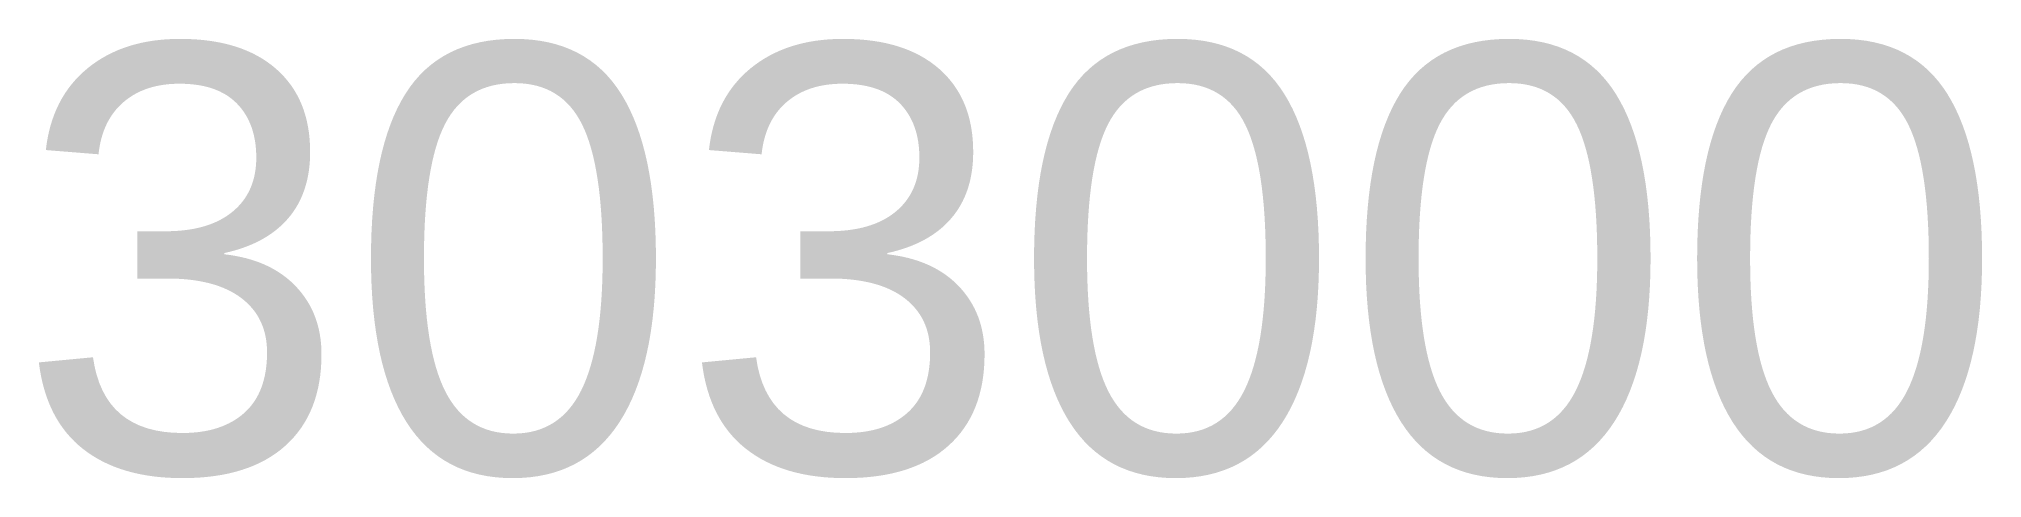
# Model space of a CAD drawing. Header units: millimetres. Extents: x -88.36 to -87.26, y 82.13 to 82.37.
import ezdxf
from ezdxf.enums import TextEntityAlignment as Align

# ---------------------------------------------------------------- set-up
doc = ezdxf.new("R2010")
doc.units = ezdxf.units.MM
doc.styles.add('verdana', font='MICROSS.TTF')

msp = doc.modelspace()

# ---------------------------------------------------------------- texts
at = {"color": 1, "style": 'verdana'}
msp.add_text('303000', height=0.23992, dxfattribs=at).set_placement((-87.251, 82.2502), align=Align.MIDDLE_RIGHT)

doc.saveas('drawing.dxf')
